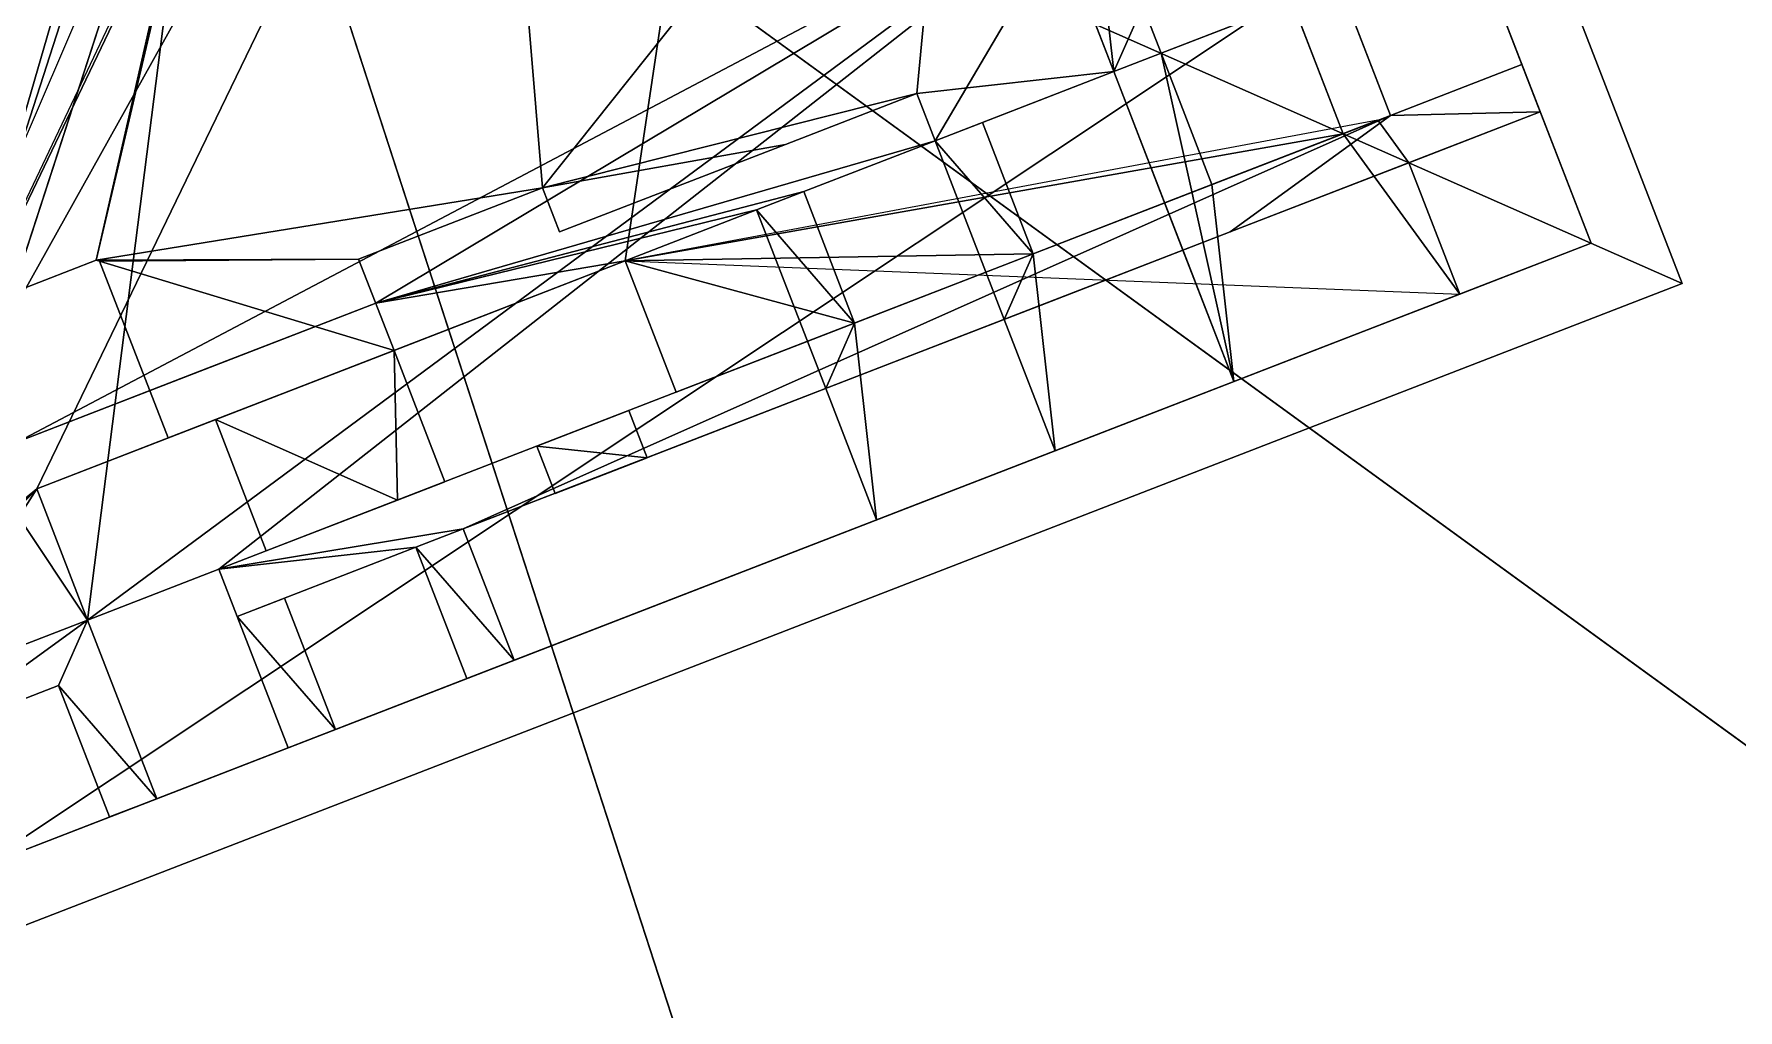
# Model space of a CAD drawing. Header units: metres. Extents: x -113 to 180, y -133 to 86.
# Drawn here: x 131.473 to 132.283, y 49.431 to 49.894 of the extents above; entities that cross this region are included whole.
import ezdxf

# ---------------------------------------------------------------- set-up
doc = ezdxf.new("R2010")
doc.units = ezdxf.units.M
for name, color, linetype, true_color in [('ACERA', 7, 'Continuous', 0xb9b3a6), ('ASFALTO', 7, 'Continuous', 0x4a4b4e), ('COPA', 7, 'Continuous', 0x4f7f4a)]:
    doc.layers.add(name, color=color, linetype=linetype, true_color=true_color)

msp = doc.modelspace()

# ---------------------------------------------------------------- linework, layer by layer
at = {"layer": 'ACERA'}
for points in [[(103.09775, 38.11919, 72.14243), (138.92901, 51.7671, 70.19543), (142.37574, 55.00692, 70.01166)], [(103.09775, 38.11919, 72.14243), (142.37574, 55.00692, 70.01166), (129.35348, 50.00244, 70.82169)], [(103.09775, 38.11919, 72.14243), (131.2366, 48.79555, 70.68593), (138.92901, 51.7671, 70.19543)], [(131.2366, 48.79555, 70.55593), (138.92901, 51.7671, 70.06543), (138.92901, 51.7671, 70.19543)], [(131.2366, 48.79555, 70.55593), (138.92901, 51.7671, 70.19543), (131.2366, 48.79555, 70.68593)], [(132.25617, 49.77584, 70.62931), (131.86968, 50.77389, 70.67821), (130.87163, 50.3874, 70.74474)], [(131.86968, 50.77389, 70.54821), (132.25617, 49.77584, 70.49931), (132.25617, 49.77584, 70.62931)], [(131.86968, 50.77389, 70.54821), (132.25617, 49.77584, 70.62931), (131.86968, 50.77389, 70.67821)], [(131.87473, 50.66825, 70.67572), (131.79859, 50.61294, 70.68031), (131.27221, 49.69751, 70.70134)], [(131.87473, 50.66825, 70.67572), (131.27221, 49.69751, 70.70134), (131.33561, 49.53379, 70.69332)], [(131.82274, 50.55056, 70.67725), (131.81235, 50.64409, 70.6799), (131.33561, 49.53379, 70.69332)], [(131.79859, 50.61294, 70.68031), (131.4834, 50.41915, 70.7), (131.27221, 49.69751, 70.70134)], [(131.62022, 50.56969, 70.69278), (131.03258, 50.31631, 70.73166), (131.49888, 49.616, 70.68275)], [(131.49888, 49.616, 70.68275), (132.05197, 50.0253, 70.64958), (131.62022, 50.56969, 70.69278)], [(131.85559, 50.46572, 70.67309), (131.82274, 50.55056, 70.67725), (131.33561, 49.53379, 70.69332)], [(131.47473, 49.67838, 70.68581), (131.85559, 50.46572, 70.67309), (131.33561, 49.53379, 70.69332)], [(131.85559, 50.46572, 70.67309), (131.47473, 49.67838, 70.68581), (131.75418, 49.7866, 70.66707)], [(132.09522, 49.84693, 70.64277), (131.85559, 50.46572, 70.67309), (131.75418, 49.7866, 70.66707)], [(132.09522, 49.84693, 70.64277), (131.96381, 50.18627, 70.6594), (131.85559, 50.46572, 70.67309)], [(131.5029, 49.78685, 70.68587), (131.71494, 49.82124, 70.6707), (131.66177, 50.4624, 70.68752)], [(131.5029, 49.78685, 70.68587), (131.66177, 50.4624, 70.68752), (131.63224, 50.35341, 70.68755)], [(131.71494, 49.82124, 70.6707), (131.91183, 50.06858, 70.66093), (131.66177, 50.4624, 70.68752)], [(131.4834, 50.41915, 70.7), (131.12781, 50.25563, 70.72332), (131.27221, 49.69751, 70.70134)], [(130.87163, 50.3874, 70.74474), (131.25812, 49.38935, 70.69622), (132.25617, 49.77584, 70.62931)], [(131.63224, 50.35341, 70.68755), (131.61069, 50.34506, 70.68899), (131.44187, 49.76322, 70.68997)], [(131.63224, 50.35341, 70.68755), (131.44187, 49.76322, 70.68997), (131.5029, 49.78685, 70.68587)], [(131.61069, 50.34506, 70.68899), (131.18312, 50.17949, 70.71766), (131.44187, 49.76322, 70.68997)], [(131.03258, 50.31631, 70.73166), (131.42274, 49.5607, 70.68734), (131.49888, 49.616, 70.68275)], [(130.94775, 50.28345, 70.73735), (131.4469, 49.49832, 70.68428), (132.1472, 49.96462, 70.64124)], [(132.09522, 49.84693, 70.64277), (132.02952, 50.0166, 70.65109), (131.96381, 50.18627, 70.6594)], [(131.71494, 49.82124, 70.6707), (131.8927, 49.86606, 70.65831), (131.91183, 50.06858, 70.66093)], [(131.8927, 49.86606, 70.65831), (131.98623, 49.87646, 70.65152), (131.91183, 50.06858, 70.66093)], [(131.98623, 49.87646, 70.65152), (131.94468, 49.98375, 70.65678), (131.91183, 50.06858, 70.66093)], [(131.49888, 49.616, 70.68275), (131.56126, 49.64016, 70.67857), (132.05197, 50.0253, 70.64958)], [(131.56126, 49.64016, 70.67857), (132.11767, 49.85563, 70.64127), (132.05197, 50.0253, 70.64958)], [(132.11767, 49.85563, 70.64127), (132.08482, 49.94046, 70.64543), (132.05197, 50.0253, 70.64958)], [(132.09522, 49.84693, 70.64277), (132.06237, 49.93177, 70.64693), (132.02952, 50.0166, 70.65109)], [(131.94468, 49.98375, 70.52678), (131.98623, 49.87646, 70.52152), (131.98623, 49.87646, 70.65152)], [(131.94468, 49.98375, 70.52678), (131.98623, 49.87646, 70.65152), (131.94468, 49.98375, 70.65678)], [(131.26018, 49.91379, 70.70657), (131.46603, 49.70084, 70.68691), (131.97583, 49.96999, 70.65417)], [(131.46603, 49.70084, 70.68691), (131.6357, 49.76654, 70.67553), (131.97583, 49.96999, 70.65417)], [(131.6357, 49.76654, 70.67553), (131.90139, 49.84361, 70.65721), (131.97583, 49.96999, 70.65417)], [(131.90139, 49.84361, 70.65721), (131.98623, 49.87646, 70.65152), (131.97583, 49.96999, 70.65417)], [(131.98623, 49.87646, 70.65152), (131.99999, 49.90761, 70.65111), (131.97583, 49.96999, 70.65417)], [(131.4469, 49.49832, 70.68428), (132.2129, 49.79495, 70.63293), (132.1472, 49.96462, 70.64124)], [(132.2129, 49.79495, 70.63293), (132.18005, 49.87978, 70.63709), (132.1472, 49.96462, 70.64124)], [(132.1472, 49.96462, 70.51124), (132.18005, 49.87978, 70.50709), (132.18005, 49.87978, 70.63709)], [(132.1472, 49.96462, 70.51124), (132.18005, 49.87978, 70.63709), (132.1472, 49.96462, 70.64124)], [(132.00868, 49.88515, 70.65001), (132.1559, 49.94216, 70.64014), (131.99999, 49.90761, 70.65111)], [(132.00868, 49.88515, 70.65001), (132.09352, 49.91801, 70.64433), (132.1559, 49.94216, 70.64014)], [(132.08482, 49.94046, 70.51543), (132.11767, 49.85563, 70.51127), (132.11767, 49.85563, 70.64127)], [(132.08482, 49.94046, 70.51543), (132.11767, 49.85563, 70.64127), (132.08482, 49.94046, 70.64543)], [(132.06237, 49.93177, 70.51693), (132.09522, 49.84693, 70.51277), (132.09522, 49.84693, 70.64277)], [(132.06237, 49.93177, 70.51693), (132.09522, 49.84693, 70.64277), (132.06237, 49.93177, 70.64693)], [(132.09352, 49.91801, 70.51433), (132.00868, 49.88515, 70.52001), (132.00868, 49.88515, 70.65001)], [(132.09352, 49.91801, 70.51433), (132.00868, 49.88515, 70.65001), (132.09352, 49.91801, 70.64433)], [(131.98623, 49.87646, 70.65152), (132.00868, 49.88515, 70.65001), (131.99999, 49.90761, 70.65111)], [(131.98623, 49.87646, 70.65152), (132.04324, 49.72925, 70.6443), (132.00868, 49.88515, 70.65001)], [(132.04324, 49.72925, 70.6443), (132.03284, 49.82278, 70.64696), (132.00868, 49.88515, 70.65001)], [(132.00868, 49.88515, 70.52001), (132.03284, 49.82278, 70.51696), (132.03284, 49.82278, 70.64696)], [(132.00868, 49.88515, 70.52001), (132.03284, 49.82278, 70.64696), (132.00868, 49.88515, 70.65001)], [(131.8927, 49.86606, 70.65831), (131.90139, 49.84361, 70.65721), (131.98623, 49.87646, 70.65152)], [(131.90139, 49.84361, 70.65721), (131.92385, 49.8523, 70.6557), (131.98623, 49.87646, 70.65152)], [(131.98623, 49.87646, 70.52152), (131.90139, 49.84361, 70.52721), (131.90139, 49.84361, 70.65721)], [(131.98623, 49.87646, 70.52152), (131.90139, 49.84361, 70.65721), (131.98623, 49.87646, 70.65152)], [(131.98623, 49.87646, 70.52152), (131.92385, 49.8523, 70.5257), (131.92385, 49.8523, 70.6557)], [(131.98623, 49.87646, 70.52152), (131.92385, 49.8523, 70.6557), (131.98623, 49.87646, 70.65152)], [(131.98623, 49.87646, 70.65152), (132.01908, 49.79162, 70.64736), (132.04324, 49.72925, 70.6443)], [(132.01908, 49.79162, 70.51736), (131.98623, 49.87646, 70.52152), (131.98623, 49.87646, 70.65152)], [(132.01908, 49.79162, 70.51736), (131.98623, 49.87646, 70.65152), (132.01908, 49.79162, 70.64736)], [(132.18875, 49.85733, 70.63599), (132.18005, 49.87978, 70.63709), (132.11767, 49.85563, 70.64127)], [(132.11767, 49.85563, 70.51127), (132.18005, 49.87978, 70.50709), (132.18005, 49.87978, 70.63709)], [(132.11767, 49.85563, 70.51127), (132.18005, 49.87978, 70.63709), (132.11767, 49.85563, 70.64127)], [(132.18005, 49.87978, 70.50709), (132.2129, 49.79495, 70.50293), (132.2129, 49.79495, 70.63293)], [(132.18005, 49.87978, 70.50709), (132.2129, 49.79495, 70.63293), (132.18005, 49.87978, 70.63709)], [(132.18005, 49.87978, 70.50709), (132.18875, 49.85733, 70.50599), (132.18875, 49.85733, 70.63599)], [(132.18005, 49.87978, 70.50709), (132.18875, 49.85733, 70.63599), (132.18005, 49.87978, 70.63709)], [(131.71494, 49.82124, 70.6707), (131.83032, 49.84191, 70.66249), (131.8927, 49.86606, 70.65831)], [(131.8927, 49.86606, 70.52831), (131.83032, 49.84191, 70.53249), (131.83032, 49.84191, 70.66249)], [(131.8927, 49.86606, 70.52831), (131.83032, 49.84191, 70.66249), (131.8927, 49.86606, 70.65831)], [(131.90139, 49.84361, 70.52721), (131.8927, 49.86606, 70.52831), (131.8927, 49.86606, 70.65831)], [(131.90139, 49.84361, 70.52721), (131.8927, 49.86606, 70.65831), (131.90139, 49.84361, 70.65721)], [(132.04154, 49.80032, 70.64586), (132.12637, 49.83317, 70.64017), (132.18875, 49.85733, 70.63599)], [(132.04154, 49.80032, 70.64586), (132.18875, 49.85733, 70.63599), (132.11767, 49.85563, 70.64127)], [(132.18875, 49.85733, 70.50599), (132.12637, 49.83317, 70.51017), (132.12637, 49.83317, 70.64017)], [(132.18875, 49.85733, 70.50599), (132.12637, 49.83317, 70.64017), (132.18875, 49.85733, 70.63599)], [(131.56126, 49.64016, 70.67857), (131.67725, 49.65925, 70.67028), (132.11767, 49.85563, 70.64127)], [(131.67725, 49.65925, 70.67028), (132.04154, 49.80032, 70.64586), (132.11767, 49.85563, 70.64127)], [(131.75418, 49.7866, 70.66707), (131.94801, 49.78992, 70.65264), (132.11173, 49.85333, 70.64167)], [(131.90139, 49.84361, 70.65721), (131.94801, 49.78992, 70.65264), (131.92385, 49.8523, 70.6557)], [(131.92385, 49.8523, 70.5257), (131.94801, 49.78992, 70.52264), (131.94801, 49.78992, 70.65264)], [(131.92385, 49.8523, 70.5257), (131.94801, 49.78992, 70.65264), (131.92385, 49.8523, 70.6557)], [(131.94801, 49.78992, 70.65264), (132.03284, 49.82278, 70.64696), (132.11173, 49.85333, 70.64167)], [(132.11173, 49.85333, 70.51167), (132.03284, 49.82278, 70.51696), (132.03284, 49.82278, 70.64696)], [(132.11173, 49.85333, 70.51167), (132.03284, 49.82278, 70.64696), (132.11173, 49.85333, 70.64167)], [(132.12637, 49.83317, 70.51017), (132.11173, 49.85333, 70.51167), (132.11173, 49.85333, 70.64167)], [(132.12637, 49.83317, 70.51017), (132.11173, 49.85333, 70.64167), (132.12637, 49.83317, 70.64017)], [(131.6357, 49.76654, 70.67553), (131.83902, 49.81945, 70.66139), (131.90139, 49.84361, 70.65721)], [(131.71494, 49.82124, 70.6707), (131.72303, 49.80036, 70.66968), (131.83032, 49.84191, 70.66249)], [(131.83032, 49.84191, 70.53249), (131.72303, 49.80036, 70.53968), (131.72303, 49.80036, 70.66968)], [(131.83032, 49.84191, 70.53249), (131.72303, 49.80036, 70.66968), (131.83032, 49.84191, 70.66249)], [(132.15053, 49.77079, 70.63711), (132.09522, 49.84693, 70.64277), (131.75418, 49.7866, 70.66707)], [(131.90139, 49.84361, 70.52721), (131.83902, 49.81945, 70.53139), (131.83902, 49.81945, 70.66139)], [(131.90139, 49.84361, 70.52721), (131.83902, 49.81945, 70.66139), (131.90139, 49.84361, 70.65721)], [(131.90139, 49.84361, 70.65721), (131.93425, 49.75877, 70.65305), (131.94801, 49.78992, 70.65264)], [(131.93425, 49.75877, 70.52305), (131.90139, 49.84361, 70.52721), (131.90139, 49.84361, 70.65721)], [(131.93425, 49.75877, 70.52305), (131.90139, 49.84361, 70.65721), (131.93425, 49.75877, 70.65305)], [(132.09522, 49.84693, 70.51277), (132.15053, 49.77079, 70.50711), (132.15053, 49.77079, 70.63711)], [(132.09522, 49.84693, 70.51277), (132.15053, 49.77079, 70.63711), (132.09522, 49.84693, 70.64277)], [(132.12637, 49.83317, 70.51017), (132.04154, 49.80032, 70.51586), (132.04154, 49.80032, 70.64586)], [(132.12637, 49.83317, 70.51017), (132.04154, 49.80032, 70.64586), (132.12637, 49.83317, 70.64017)], [(132.15053, 49.77079, 70.50711), (132.12637, 49.83317, 70.51017), (132.12637, 49.83317, 70.64017)], [(132.15053, 49.77079, 70.50711), (132.12637, 49.83317, 70.64017), (132.15053, 49.77079, 70.63711)], [(131.5029, 49.78685, 70.68587), (131.62761, 49.78742, 70.67656), (131.71494, 49.82124, 70.6707)], [(131.71494, 49.82124, 70.5407), (131.62761, 49.78742, 70.54656), (131.62761, 49.78742, 70.67656)], [(131.71494, 49.82124, 70.5407), (131.62761, 49.78742, 70.67656), (131.71494, 49.82124, 70.6707)], [(131.6357, 49.76654, 70.67553), (131.81656, 49.81075, 70.66289), (131.83902, 49.81945, 70.66139)], [(131.72303, 49.80036, 70.53968), (131.71494, 49.82124, 70.5407), (131.71494, 49.82124, 70.6707)], [(131.72303, 49.80036, 70.53968), (131.71494, 49.82124, 70.6707), (131.72303, 49.80036, 70.66968)], [(131.81656, 49.81075, 70.66289), (131.86317, 49.75707, 70.65833), (131.83902, 49.81945, 70.66139)], [(131.83902, 49.81945, 70.53139), (131.86317, 49.75707, 70.52833), (131.86317, 49.75707, 70.65833)], [(131.83902, 49.81945, 70.53139), (131.86317, 49.75707, 70.65833), (131.83902, 49.81945, 70.66139)], [(132.03284, 49.82278, 70.51696), (131.94801, 49.78992, 70.52264), (131.94801, 49.78992, 70.65264)], [(132.03284, 49.82278, 70.51696), (131.94801, 49.78992, 70.65264), (132.03284, 49.82278, 70.64696)], [(132.03284, 49.82278, 70.51696), (132.04324, 49.72925, 70.5143), (132.04324, 49.72925, 70.6443)], [(132.03284, 49.82278, 70.51696), (132.04324, 49.72925, 70.6443), (132.03284, 49.82278, 70.64696)], [(131.6357, 49.76654, 70.67553), (131.75418, 49.7866, 70.66707), (131.81656, 49.81075, 70.66289)], [(131.81656, 49.81075, 70.53289), (131.75418, 49.7866, 70.53707), (131.75418, 49.7866, 70.66707)], [(131.81656, 49.81075, 70.53289), (131.75418, 49.7866, 70.66707), (131.81656, 49.81075, 70.66289)], [(131.81656, 49.81075, 70.66289), (131.84941, 49.72592, 70.65874), (131.86317, 49.75707, 70.65833)], [(131.84941, 49.72592, 70.52874), (131.81656, 49.81075, 70.53289), (131.81656, 49.81075, 70.66289)], [(131.84941, 49.72592, 70.52874), (131.81656, 49.81075, 70.66289), (131.84941, 49.72592, 70.65874)], [(131.67725, 49.65925, 70.67028), (131.87187, 49.73462, 70.65723), (132.04154, 49.80032, 70.64586)], [(131.87187, 49.73462, 70.65723), (131.9567, 49.76747, 70.65154), (132.04154, 49.80032, 70.64586)], [(132.04154, 49.80032, 70.51586), (131.9567, 49.76747, 70.52154), (131.9567, 49.76747, 70.65154)], [(132.04154, 49.80032, 70.51586), (131.9567, 49.76747, 70.65154), (132.04154, 49.80032, 70.64586)], [(131.4469, 49.49832, 70.68428), (131.7014, 49.59687, 70.66722), (132.2129, 49.79495, 70.63293)], [(131.7014, 49.59687, 70.66722), (131.98086, 49.70509, 70.64849), (132.2129, 49.79495, 70.63293)], [(131.98086, 49.70509, 70.64849), (132.06569, 49.73794, 70.6428), (132.2129, 49.79495, 70.63293)], [(132.04324, 49.72925, 70.5143), (132.01908, 49.79162, 70.51736), (132.01908, 49.79162, 70.64736)], [(132.04324, 49.72925, 70.5143), (132.01908, 49.79162, 70.64736), (132.04324, 49.72925, 70.6443)], [(132.06569, 49.73794, 70.6428), (132.15053, 49.77079, 70.63711), (132.2129, 49.79495, 70.63293)], [(132.2129, 49.79495, 70.50293), (132.15053, 49.77079, 70.50711), (132.15053, 49.77079, 70.63711)], [(132.2129, 49.79495, 70.50293), (132.15053, 49.77079, 70.63711), (132.2129, 49.79495, 70.63293)], [(131.5029, 49.78685, 70.55587), (131.44187, 49.76322, 70.55997), (131.44187, 49.76322, 70.68997)], [(131.5029, 49.78685, 70.55587), (131.44187, 49.76322, 70.68997), (131.5029, 49.78685, 70.68587)], [(131.47473, 49.67838, 70.68581), (131.6444, 49.74409, 70.67443), (131.75418, 49.7866, 70.66707)], [(131.5029, 49.78685, 70.68587), (131.50459, 49.78651, 70.68574), (131.62761, 49.78742, 70.67656)], [(131.50459, 49.78651, 70.55574), (131.5029, 49.78685, 70.55587), (131.5029, 49.78685, 70.68587)], [(131.50459, 49.78651, 70.55574), (131.5029, 49.78685, 70.68587), (131.50459, 49.78651, 70.68574)], [(131.50459, 49.78651, 70.68574), (131.6444, 49.74409, 70.67443), (131.62761, 49.78742, 70.67656)], [(131.50459, 49.78651, 70.68574), (131.5371, 49.70254, 70.68163), (131.6444, 49.74409, 70.67443)], [(131.5371, 49.70254, 70.55163), (131.50459, 49.78651, 70.55574), (131.50459, 49.78651, 70.68574)], [(131.5371, 49.70254, 70.55163), (131.50459, 49.78651, 70.68574), (131.5371, 49.70254, 70.68163)], [(131.62761, 49.78742, 70.54656), (131.6444, 49.74409, 70.54443), (131.6444, 49.74409, 70.67443)], [(131.62761, 49.78742, 70.54656), (131.6444, 49.74409, 70.67443), (131.62761, 49.78742, 70.67656)], [(131.75418, 49.7866, 70.53707), (131.6357, 49.76654, 70.54553), (131.6357, 49.76654, 70.67553)], [(131.75418, 49.7866, 70.53707), (131.6357, 49.76654, 70.67553), (131.75418, 49.7866, 70.66707)], [(131.75418, 49.7866, 70.53707), (131.6444, 49.74409, 70.54443), (131.6444, 49.74409, 70.67443)], [(131.75418, 49.7866, 70.53707), (131.6444, 49.74409, 70.67443), (131.75418, 49.7866, 70.66707)], [(131.75418, 49.7866, 70.66707), (131.86317, 49.75707, 70.65833), (131.94801, 49.78992, 70.65264)], [(131.75418, 49.7866, 70.66707), (131.77834, 49.72422, 70.66402), (131.86317, 49.75707, 70.65833)], [(131.77834, 49.72422, 70.53402), (131.75418, 49.7866, 70.53707), (131.75418, 49.7866, 70.66707)], [(131.77834, 49.72422, 70.53402), (131.75418, 49.7866, 70.66707), (131.77834, 49.72422, 70.66402)], [(131.94801, 49.78992, 70.52264), (131.86317, 49.75707, 70.52833), (131.86317, 49.75707, 70.65833)], [(131.94801, 49.78992, 70.52264), (131.86317, 49.75707, 70.65833), (131.94801, 49.78992, 70.65264)], [(131.93425, 49.75877, 70.65305), (131.9584, 49.69639, 70.64999), (131.94801, 49.78992, 70.65264)], [(131.94801, 49.78992, 70.52264), (131.9584, 49.69639, 70.51999), (131.9584, 49.69639, 70.64999)], [(131.94801, 49.78992, 70.52264), (131.9584, 49.69639, 70.64999), (131.94801, 49.78992, 70.65264)], [(132.25617, 49.77584, 70.49931), (131.25812, 49.38935, 70.56622), (131.25812, 49.38935, 70.69622)], [(132.25617, 49.77584, 70.49931), (131.25812, 49.38935, 70.69622), (132.25617, 49.77584, 70.62931)], [(131.9567, 49.76747, 70.52154), (131.87187, 49.73462, 70.52723), (131.87187, 49.73462, 70.65723)], [(131.9567, 49.76747, 70.52154), (131.87187, 49.73462, 70.65723), (131.9567, 49.76747, 70.65154)], [(132.15053, 49.77079, 70.50711), (132.06569, 49.73794, 70.5128), (132.06569, 49.73794, 70.6428)], [(132.15053, 49.77079, 70.50711), (132.06569, 49.73794, 70.6428), (132.15053, 49.77079, 70.63711)], [(131.46603, 49.70084, 70.68691), (131.55086, 49.73369, 70.68122), (131.6357, 49.76654, 70.67553)], [(131.6357, 49.76654, 70.54553), (131.55086, 49.73369, 70.55122), (131.55086, 49.73369, 70.68122)], [(131.6357, 49.76654, 70.54553), (131.55086, 49.73369, 70.68122), (131.6357, 49.76654, 70.67553)], [(131.9584, 49.69639, 70.51999), (131.93425, 49.75877, 70.52305), (131.93425, 49.75877, 70.65305)], [(131.9584, 49.69639, 70.51999), (131.93425, 49.75877, 70.65305), (131.9584, 49.69639, 70.64999)], [(131.86317, 49.75707, 70.52833), (131.77834, 49.72422, 70.53402), (131.77834, 49.72422, 70.66402)], [(131.86317, 49.75707, 70.52833), (131.77834, 49.72422, 70.66402), (131.86317, 49.75707, 70.65833)], [(131.84941, 49.72592, 70.65874), (131.87357, 49.66354, 70.65568), (131.86317, 49.75707, 70.65833)], [(131.86317, 49.75707, 70.52833), (131.87357, 49.66354, 70.52568), (131.87357, 49.66354, 70.65568)], [(131.86317, 49.75707, 70.52833), (131.87357, 49.66354, 70.65568), (131.86317, 49.75707, 70.65833)], [(131.47473, 49.67838, 70.68581), (131.55956, 49.71123, 70.68012), (131.6444, 49.74409, 70.67443)], [(131.6444, 49.74409, 70.54443), (131.5371, 49.70254, 70.55163), (131.5371, 49.70254, 70.68163)], [(131.6444, 49.74409, 70.54443), (131.5371, 49.70254, 70.68163), (131.6444, 49.74409, 70.67443)], [(131.55956, 49.71123, 70.68012), (131.64609, 49.67301, 70.67288), (131.6444, 49.74409, 70.67443)], [(131.64609, 49.67301, 70.67288), (131.66855, 49.68171, 70.67138), (131.6444, 49.74409, 70.67443)], [(131.6444, 49.74409, 70.54443), (131.66855, 49.68171, 70.54138), (131.66855, 49.68171, 70.67138)], [(131.6444, 49.74409, 70.54443), (131.66855, 49.68171, 70.67138), (131.6444, 49.74409, 70.67443)], [(131.67725, 49.65925, 70.67028), (131.78703, 49.70176, 70.66292), (131.87187, 49.73462, 70.65723)], [(131.87187, 49.73462, 70.52723), (131.78703, 49.70176, 70.53292), (131.78703, 49.70176, 70.66292)], [(131.87187, 49.73462, 70.52723), (131.78703, 49.70176, 70.66292), (131.87187, 49.73462, 70.65723)], [(132.06569, 49.73794, 70.5128), (131.98086, 49.70509, 70.51849), (131.98086, 49.70509, 70.64849)], [(132.06569, 49.73794, 70.5128), (131.98086, 49.70509, 70.64849), (132.06569, 49.73794, 70.6428)], [(131.55086, 49.73369, 70.55122), (131.46603, 49.70084, 70.55691), (131.46603, 49.70084, 70.68691)], [(131.55086, 49.73369, 70.55122), (131.46603, 49.70084, 70.68691), (131.55086, 49.73369, 70.68122)], [(131.87357, 49.66354, 70.52568), (131.84941, 49.72592, 70.52874), (131.84941, 49.72592, 70.65874)], [(131.87357, 49.66354, 70.52568), (131.84941, 49.72592, 70.65874), (131.87357, 49.66354, 70.65568)], [(131.55956, 49.71123, 70.55012), (131.47473, 49.67838, 70.55581), (131.47473, 49.67838, 70.68581)], [(131.55956, 49.71123, 70.55012), (131.47473, 49.67838, 70.68581), (131.55956, 49.71123, 70.68012)], [(131.55956, 49.71123, 70.68012), (131.58372, 49.64886, 70.67706), (131.64609, 49.67301, 70.67288)], [(131.58372, 49.64886, 70.54706), (131.55956, 49.71123, 70.55012), (131.55956, 49.71123, 70.68012)], [(131.58372, 49.64886, 70.54706), (131.55956, 49.71123, 70.68012), (131.58372, 49.64886, 70.67706)], [(131.76458, 49.69307, 70.66442), (131.75588, 49.71552, 70.66552), (131.71222, 49.69862, 70.66845)], [(131.75588, 49.71552, 70.53552), (131.71222, 49.69862, 70.53845), (131.71222, 49.69862, 70.66845)], [(131.75588, 49.71552, 70.53552), (131.71222, 49.69862, 70.66845), (131.75588, 49.71552, 70.66552)], [(131.76458, 49.69307, 70.53442), (131.75588, 49.71552, 70.53552), (131.75588, 49.71552, 70.66552)], [(131.76458, 49.69307, 70.53442), (131.75588, 49.71552, 70.66552), (131.76458, 49.69307, 70.66442)], [(131.7014, 49.59687, 70.66722), (131.81119, 49.63939, 70.65986), (131.98086, 49.70509, 70.64849)], [(131.81119, 49.63939, 70.65986), (131.89602, 49.67224, 70.65417), (131.98086, 49.70509, 70.64849)], [(131.98086, 49.70509, 70.51849), (131.89602, 49.67224, 70.52417), (131.89602, 49.67224, 70.65417)], [(131.98086, 49.70509, 70.51849), (131.89602, 49.67224, 70.65417), (131.98086, 49.70509, 70.64849)], [(131.78703, 49.70176, 70.53292), (131.67725, 49.65925, 70.54028), (131.67725, 49.65925, 70.67028)], [(131.78703, 49.70176, 70.53292), (131.67725, 49.65925, 70.67028), (131.78703, 49.70176, 70.66292)], [(131.71222, 49.69862, 70.66845), (131.72091, 49.67616, 70.66735), (131.76458, 49.69307, 70.66442)], [(131.71222, 49.69862, 70.53845), (131.72091, 49.67616, 70.53735), (131.72091, 49.67616, 70.66735)], [(131.71222, 49.69862, 70.53845), (131.72091, 49.67616, 70.66735), (131.71222, 49.69862, 70.66845)], [(131.72091, 49.67616, 70.53735), (131.76458, 49.69307, 70.53442), (131.76458, 49.69307, 70.66442)], [(131.72091, 49.67616, 70.53735), (131.76458, 49.69307, 70.66442), (131.72091, 49.67616, 70.66735)], [(131.25307, 49.49499, 70.69871), (131.32921, 49.5503, 70.69413), (131.47473, 49.67838, 70.68581)], [(131.32921, 49.5503, 70.69413), (131.41405, 49.58315, 70.68844), (131.47473, 49.67838, 70.68581)], [(131.41405, 49.58315, 70.68844), (131.49888, 49.616, 70.68275), (131.47473, 49.67838, 70.68581)], [(131.47473, 49.67838, 70.55581), (131.49888, 49.616, 70.55275), (131.49888, 49.616, 70.68275)], [(131.47473, 49.67838, 70.55581), (131.49888, 49.616, 70.68275), (131.47473, 49.67838, 70.68581)], [(131.66855, 49.68171, 70.54138), (131.64609, 49.67301, 70.54288), (131.64609, 49.67301, 70.67288)], [(131.66855, 49.68171, 70.54138), (131.64609, 49.67301, 70.67288), (131.66855, 49.68171, 70.67138)], [(131.64609, 49.67301, 70.54288), (131.58372, 49.64886, 70.54706), (131.58372, 49.64886, 70.67706)], [(131.64609, 49.67301, 70.54288), (131.58372, 49.64886, 70.67706), (131.64609, 49.67301, 70.67288)], [(131.89602, 49.67224, 70.52417), (131.81119, 49.63939, 70.52986), (131.81119, 49.63939, 70.65986)], [(131.89602, 49.67224, 70.52417), (131.81119, 49.63939, 70.65986), (131.89602, 49.67224, 70.65417)], [(131.56126, 49.64016, 70.67857), (131.65479, 49.65055, 70.67178), (131.67725, 49.65925, 70.67028)], [(131.65479, 49.65055, 70.67178), (131.7014, 49.59687, 70.66722), (131.67725, 49.65925, 70.67028)], [(131.67725, 49.65925, 70.54028), (131.7014, 49.59687, 70.53722), (131.7014, 49.59687, 70.66722)], [(131.67725, 49.65925, 70.54028), (131.7014, 49.59687, 70.66722), (131.67725, 49.65925, 70.67028)], [(131.56126, 49.64016, 70.67857), (131.56996, 49.6177, 70.67747), (131.65479, 49.65055, 70.67178)], [(131.65479, 49.65055, 70.54178), (131.56996, 49.6177, 70.54747), (131.56996, 49.6177, 70.67747)], [(131.65479, 49.65055, 70.54178), (131.56996, 49.6177, 70.67747), (131.65479, 49.65055, 70.67178)], [(131.65479, 49.65055, 70.67178), (131.67895, 49.58818, 70.66873), (131.7014, 49.59687, 70.66722)], [(131.67895, 49.58818, 70.53873), (131.65479, 49.65055, 70.54178), (131.65479, 49.65055, 70.67178)], [(131.67895, 49.58818, 70.53873), (131.65479, 49.65055, 70.67178), (131.67895, 49.58818, 70.66873)], [(131.56126, 49.64016, 70.54857), (131.49888, 49.616, 70.55275), (131.49888, 49.616, 70.68275)], [(131.56126, 49.64016, 70.54857), (131.49888, 49.616, 70.68275), (131.56126, 49.64016, 70.67857)], [(131.56996, 49.6177, 70.54747), (131.56126, 49.64016, 70.54857), (131.56126, 49.64016, 70.67857)], [(131.56996, 49.6177, 70.54747), (131.56126, 49.64016, 70.67857), (131.56996, 49.6177, 70.67747)], [(131.81119, 49.63939, 70.52986), (131.7014, 49.59687, 70.53722), (131.7014, 49.59687, 70.66722)], [(131.81119, 49.63939, 70.52986), (131.7014, 49.59687, 70.66722), (131.81119, 49.63939, 70.65986)], [(131.61657, 49.56402, 70.67291), (131.59241, 49.6264, 70.67596), (131.56996, 49.6177, 70.67747)], [(131.59241, 49.6264, 70.54596), (131.56996, 49.6177, 70.54747), (131.56996, 49.6177, 70.67747)], [(131.59241, 49.6264, 70.54596), (131.56996, 49.6177, 70.67747), (131.59241, 49.6264, 70.67596)], [(131.61657, 49.56402, 70.54291), (131.59241, 49.6264, 70.54596), (131.59241, 49.6264, 70.67596)], [(131.61657, 49.56402, 70.54291), (131.59241, 49.6264, 70.67596), (131.61657, 49.56402, 70.67291)], [(131.49888, 49.616, 70.55275), (131.41405, 49.58315, 70.55844), (131.41405, 49.58315, 70.68844)], [(131.49888, 49.616, 70.55275), (131.41405, 49.58315, 70.68844), (131.49888, 49.616, 70.68275)], [(131.42274, 49.5607, 70.68734), (131.48512, 49.58485, 70.68316), (131.49888, 49.616, 70.68275)], [(131.48512, 49.58485, 70.68316), (131.53173, 49.53117, 70.6786), (131.49888, 49.616, 70.68275)], [(131.49888, 49.616, 70.55275), (131.53173, 49.53117, 70.5486), (131.53173, 49.53117, 70.6786)], [(131.49888, 49.616, 70.55275), (131.53173, 49.53117, 70.6786), (131.49888, 49.616, 70.68275)], [(131.56996, 49.6177, 70.67747), (131.59411, 49.55532, 70.67441), (131.61657, 49.56402, 70.67291)], [(131.56996, 49.6177, 70.54747), (131.59411, 49.55532, 70.54441), (131.59411, 49.55532, 70.67441)], [(131.56996, 49.6177, 70.54747), (131.59411, 49.55532, 70.67441), (131.56996, 49.6177, 70.67747)], [(131.4469, 49.49832, 70.68428), (131.53173, 49.53117, 70.6786), (131.7014, 49.59687, 70.66722)], [(131.53173, 49.53117, 70.6786), (131.61657, 49.56402, 70.67291), (131.7014, 49.59687, 70.66722)], [(131.7014, 49.59687, 70.53722), (131.61657, 49.56402, 70.54291), (131.61657, 49.56402, 70.67291)], [(131.7014, 49.59687, 70.53722), (131.61657, 49.56402, 70.67291), (131.7014, 49.59687, 70.66722)], [(131.7014, 49.59687, 70.53722), (131.67895, 49.58818, 70.53873), (131.67895, 49.58818, 70.66873)], [(131.7014, 49.59687, 70.53722), (131.67895, 49.58818, 70.66873), (131.7014, 49.59687, 70.66722)], [(131.48512, 49.58485, 70.55316), (131.42274, 49.5607, 70.55734), (131.42274, 49.5607, 70.68734)], [(131.48512, 49.58485, 70.55316), (131.42274, 49.5607, 70.68734), (131.48512, 49.58485, 70.68316)], [(131.48512, 49.58485, 70.68316), (131.50928, 49.52247, 70.6801), (131.53173, 49.53117, 70.6786)], [(131.50928, 49.52247, 70.5501), (131.48512, 49.58485, 70.55316), (131.48512, 49.58485, 70.68316)], [(131.50928, 49.52247, 70.5501), (131.48512, 49.58485, 70.68316), (131.50928, 49.52247, 70.6801)], [(131.61657, 49.56402, 70.54291), (131.53173, 49.53117, 70.5486), (131.53173, 49.53117, 70.6786)], [(131.61657, 49.56402, 70.54291), (131.53173, 49.53117, 70.6786), (131.61657, 49.56402, 70.67291)], [(131.59411, 49.55532, 70.54441), (131.61657, 49.56402, 70.54291), (131.61657, 49.56402, 70.67291)], [(131.59411, 49.55532, 70.54441), (131.61657, 49.56402, 70.67291), (131.59411, 49.55532, 70.67441)], [(131.53173, 49.53117, 70.5486), (131.4469, 49.49832, 70.55428), (131.4469, 49.49832, 70.68428)], [(131.53173, 49.53117, 70.5486), (131.4469, 49.49832, 70.68428), (131.53173, 49.53117, 70.6786)], [(131.53173, 49.53117, 70.5486), (131.50928, 49.52247, 70.5501), (131.50928, 49.52247, 70.6801)], [(131.53173, 49.53117, 70.5486), (131.50928, 49.52247, 70.6801), (131.53173, 49.53117, 70.6786)]]:
    msp.add_3dface(points, dxfattribs=at)
at = {"layer": 'ASFALTO'}
for points in [[(145.29065, 65.93807, 69.78977), (85.28062, 50.20347, 72.612), (69.18858, 40.23402, 73.9775)], [(145.29065, 65.93807, 69.78977), (69.18858, 40.23402, 73.9775), (141.22113, 64.46175, 69.94712)], [(69.18858, 40.23402, 73.9775), (141.01336, 64.38418, 69.96352), (141.22113, 64.46175, 69.94712)], [(69.18858, 40.23402, 73.9775), (141.01296, 64.38402, 69.96356), (141.01336, 64.38418, 69.96352)], [(69.18858, 40.23402, 73.9775), (106.13228, 51.02183, 71.98038), (141.01296, 64.38402, 69.96356)], [(141.62847, 62.51999, 69.83118), (112.75607, 51.47058, 71.48803), (101.53707, 39.38044, 72.09162)], [(141.62847, 62.51999, 69.83118), (101.53707, 39.38044, 72.09162), (102.03499, 39.63591, 72.0699)], [(141.62847, 62.51999, 69.83118), (102.03499, 39.63591, 72.0699), (102.03677, 39.63677, 72.06983)], [(141.62847, 62.51999, 69.83118), (102.03677, 39.63677, 72.06983), (102.55554, 39.87139, 72.04759)], [(141.62847, 62.51999, 69.83118), (102.55554, 39.87139, 72.04759), (102.55806, 39.87243, 72.04749)], [(141.62847, 62.51999, 69.83118), (102.55806, 39.87243, 72.04749), (135.87148, 52.59178, 70.29814)], [(108.94377, 33.67472, 71.72995), (149.24044, 55.71829, 69.47009), (149.23886, 55.72189, 69.47024)], [(108.94377, 33.67472, 71.72995), (149.23886, 55.72189, 69.47024), (145.21923, 54.13794, 69.70073)], [(108.94377, 33.67472, 71.72995), (149.24236, 55.71487, 69.46993), (149.24044, 55.71829, 69.47009)], [(108.94377, 33.67472, 71.72995), (149.24462, 55.71165, 69.46975), (149.24236, 55.71487, 69.46993)], [(108.94377, 33.67472, 71.72995), (149.24718, 55.70867, 69.46955), (149.24462, 55.71165, 69.46975)], [(108.94377, 33.67472, 71.72995), (149.25001, 55.70595, 69.46934), (149.24718, 55.70867, 69.46955)], [(108.94377, 33.67472, 71.72995), (149.2531, 55.70353, 69.46912), (149.25001, 55.70595, 69.46934)], [(108.94377, 33.67472, 71.72995), (149.25642, 55.70142, 69.46889), (149.2531, 55.70353, 69.46912)], [(108.94377, 33.67472, 71.72995), (149.25992, 55.69964, 69.46865), (149.25642, 55.70142, 69.46889)], [(108.94377, 33.67472, 71.72995), (149.26358, 55.69822, 69.4684), (149.25992, 55.69964, 69.46865)], [(108.94377, 33.67472, 71.72995), (149.26737, 55.69717, 69.46816), (149.26358, 55.69822, 69.4684)], [(108.94377, 33.67472, 71.72995), (149.27123, 55.69649, 69.46791), (149.26737, 55.69717, 69.46816)], [(108.94377, 33.67472, 71.72995), (114.7192, 35.89903, 71.39203), (149.28298, 55.69675, 69.46718)], [(108.94377, 33.67472, 71.72995), (149.28298, 55.69675, 69.46718), (149.27908, 55.69628, 69.46742)], [(108.94377, 33.67472, 71.72995), (149.27515, 55.69619, 69.46766), (149.27123, 55.69649, 69.46791)], [(108.94377, 33.67472, 71.72995), (149.27908, 55.69628, 69.46742), (149.27515, 55.69619, 69.46766)], [(114.7192, 35.89903, 71.39203), (138.75524, 45.08661, 69.99106), (149.28298, 55.69675, 69.46718)], [(108.94377, 33.67472, 71.72995), (145.21923, 54.13794, 69.70073), (145.21581, 54.13601, 69.70092)], [(145.21222, 54.13443, 69.70112), (131.25101, 48.75824, 70.56611), (101.59267, 36.43463, 72.09418)], [(108.94377, 33.67472, 71.72995), (145.21222, 54.13443, 69.70112), (101.59267, 36.43463, 72.09418)], [(108.94377, 33.67472, 71.72995), (145.21581, 54.13601, 69.70092), (145.21222, 54.13443, 69.70112)], [(145.21222, 54.13443, 69.70112), (138.94338, 51.72977, 70.07579), (131.25101, 48.75824, 70.56611)], [(102.55806, 39.87243, 72.04749), (135.87107, 52.59162, 70.29817), (135.87148, 52.59178, 70.29814)], [(102.55806, 39.87243, 72.04749), (111.85195, 43.41043, 71.61706), (135.87107, 52.59162, 70.29817)], [(111.85195, 43.41043, 71.61706), (124.58927, 48.23701, 70.95083), (135.87107, 52.59162, 70.29817)], [(124.58927, 48.23701, 70.95083), (129.3391, 50.03977, 70.70475), (135.87107, 52.59162, 70.29817)]]:
    msp.add_3dface(points, dxfattribs=at)
at = {"layer": 'COPA'}
for points in [[(129.6639, 50.08162, 73.85722), (130.02677, 48.96483, 73.85722), (131.5639, 50.08162, 74.85722)], [(129.6639, 50.08162, 73.85722), (131.5639, 50.08162, 73.35722), (130.02677, 48.96483, 73.85722)], [(130.02677, 48.96483, 73.85722), (130.97677, 48.27461, 73.85722), (131.5639, 50.08162, 74.85722)], [(130.02677, 48.96483, 73.85722), (131.5639, 50.08162, 73.35722), (130.97677, 48.27461, 73.85722)], [(130.0639, 50.08162, 72.95722), (130.35037, 49.19994, 72.95722), (131.5639, 50.08162, 73.95722)], [(130.0639, 50.08162, 72.95722), (131.5639, 50.08162, 72.45722), (130.35037, 49.19994, 72.95722)], [(130.2639, 50.08162, 74.75722), (130.51218, 49.3175, 74.75722), (131.5639, 50.08162, 75.75722)], [(130.2639, 50.08162, 74.75722), (131.5639, 50.08162, 74.25722), (130.51218, 49.3175, 74.75722)], [(130.35037, 49.19994, 72.95722), (131.10037, 48.65503, 72.95722), (131.5639, 50.08162, 73.95722)], [(130.35037, 49.19994, 72.95722), (131.5639, 50.08162, 72.45722), (131.10037, 48.65503, 72.95722)], [(130.51218, 49.3175, 74.75722), (131.16218, 48.84525, 74.75722), (131.5639, 50.08162, 75.75722)], [(130.51218, 49.3175, 74.75722), (131.5639, 50.08162, 74.25722), (131.16218, 48.84525, 74.75722)], [(130.97677, 48.27461, 73.85722), (132.15103, 48.27461, 73.85722), (131.5639, 50.08162, 74.85722)], [(130.97677, 48.27461, 73.85722), (131.5639, 50.08162, 73.35722), (132.15103, 48.27461, 73.85722)], [(131.10037, 48.65503, 72.95722), (132.02743, 48.65503, 72.95722), (131.5639, 50.08162, 73.95722)], [(131.10037, 48.65503, 72.95722), (131.5639, 50.08162, 72.45722), (132.02743, 48.65503, 72.95722)], [(131.16218, 48.84525, 74.75722), (131.96562, 48.84525, 74.75722), (131.5639, 50.08162, 75.75722)], [(131.16218, 48.84525, 74.75722), (131.5639, 50.08162, 74.25722), (131.96562, 48.84525, 74.75722)], [(132.02743, 48.65503, 72.95722), (132.77743, 49.19994, 72.95722), (131.5639, 50.08162, 73.95722)], [(132.02743, 48.65503, 72.95722), (131.5639, 50.08162, 72.45722), (132.77743, 49.19994, 72.95722)], [(132.77743, 49.19994, 72.95722), (133.0639, 50.08162, 72.95722), (131.5639, 50.08162, 73.95722)], [(132.77743, 49.19994, 72.95722), (131.5639, 50.08162, 72.45722), (133.0639, 50.08162, 72.95722)], [(132.15103, 48.27461, 73.85722), (133.10103, 48.96483, 73.85722), (131.5639, 50.08162, 74.85722)], [(132.15103, 48.27461, 73.85722), (131.5639, 50.08162, 73.35722), (133.10103, 48.96483, 73.85722)], [(133.10103, 48.96483, 73.85722), (133.4639, 50.08162, 73.85722), (131.5639, 50.08162, 74.85722)], [(133.10103, 48.96483, 73.85722), (131.5639, 50.08162, 73.35722), (133.4639, 50.08162, 73.85722)], [(131.96562, 48.84525, 74.75722), (132.61562, 49.3175, 74.75722), (131.5639, 50.08162, 75.75722)], [(131.96562, 48.84525, 74.75722), (131.5639, 50.08162, 74.25722), (132.61562, 49.3175, 74.75722)], [(132.61562, 49.3175, 74.75722), (132.8639, 50.08162, 74.75722), (131.5639, 50.08162, 75.75722)], [(132.61562, 49.3175, 74.75722), (131.5639, 50.08162, 74.25722), (132.8639, 50.08162, 74.75722)]]:
    msp.add_3dface(points, dxfattribs=at)

doc.saveas('drawing.dxf')
